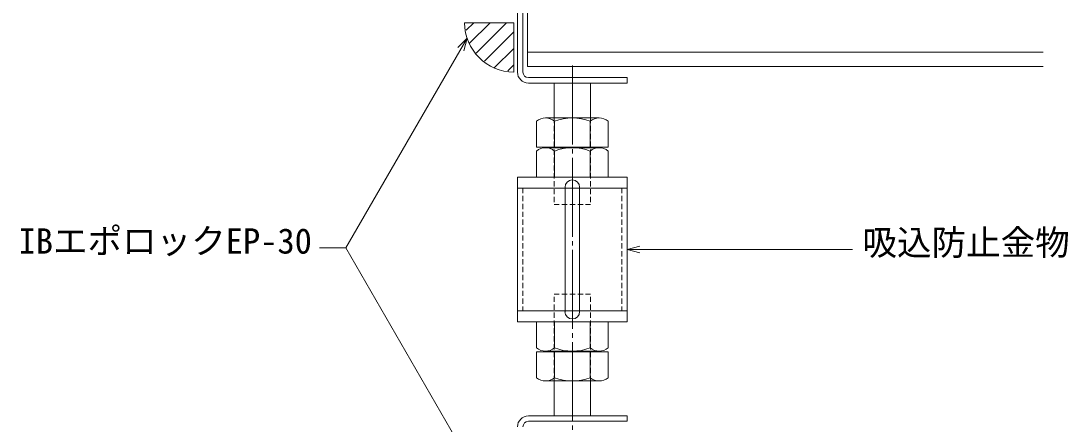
# Model space of a CAD drawing. Units: millimetres, scale not verified. Extents: x -742 to 742, y -525 to 525.
# Drawn here: x -83.3 to 393.8, y -176.6 to 7.2 of the extents above; entities that cross this region are included whole.
import ezdxf
from ezdxf.enums import TextEntityAlignment as Align

# ---------------------------------------------------------------- set-up
doc = ezdxf.new("R2010")
doc.units = ezdxf.units.MM
doc.header["$LTSCALE"] = 2
doc.linetypes.add('DASHED1', pattern=[1.8, 1.2, -0.6])
doc.linetypes.add('LONG_CHAIN', pattern=[21, 18, -1, 1, -1])
for name, color, linetype, lineweight in [('0-3_文字', 5, 'Continuous', 9), ('0-7_躯体', 7, 'Continuous', 9), ('0-8_シーリング(IBｼﾘｺｰﾝ)', 7, 'Continuous', 9), ('0-B_実線', 7, 'Continuous', 9), ('0-C_部材(ﾋﾞｽ類)', 7, 'Continuous', 9), ('0-D_中心線', 2, 'LONG_CHAIN', 9), ('0-E_寸法線', 7, 'Continuous', 9)]:
    doc.layers.add(name, color=color, linetype=linetype, lineweight=lineweight)
doc.styles.add('ＭＳ ゴシック', font='')
doc.styles.get('ＭＳ ゴシック').set_extended_font_data('MS Gothic')

msp = doc.modelspace()

# ---------------------------------------------------------------- linework, layer by layer
at = {"layer": '0-7_躯体'}
for q in [(147.5, 326.351), (382.5, -6.983)]:
    msp.add_line((147.5, -6.983), q, dxfattribs=at)
at = {"layer": '0-7_躯体', "color": 134}
for q in [(147.5, -6.983), (382.5, -13.649)]:
    msp.add_line((147.5, -13.649), q, dxfattribs=at)
at = {"layer": '0-8_シーリング(IBｼﾘｺｰﾝ)'}
for p, q in [((118.889, 6.351), (141.277, 6.351)), ((119.57, 2.916), (123.005, 6.351)), ((121.115, -3.022), (130.488, 6.351)), ((124.106, -7.515), (137.972, 6.351)), ((141.277, -16.149), (141.277, 6.351)), ((127.918, -11.187), (141.277, 2.172)), ((132.392, -14.196), (141.277, -5.311)), ((138.489, -15.582), (141.277, -12.795))]:
    msp.add_line(p, q, dxfattribs=at)
msp.add_arc((141.389, 6.351), 22.5, 180, 269.71454, dxfattribs=at)
at = {"layer": '0-B_実線'}
for p, q in [((142.944, -16.149), (142.944, 20.517)), ((145.444, -16.149), (145.444, 20.517)), ((147.944, -21.149), (192.944, -21.149)), ((159.61, -21.149), (159.61, -37.039)), ((176.277, -21.149), (176.277, -37.039)), ((142.944, -63.968), (142.944, -129.998)), ((142.944, -63.968), (192.944, -63.968)), ((192.944, -63.968), (192.944, -129.998)), ((142.944, -68.968), (192.944, -68.968)), ((164.61, -68.225), (164.61, -125.609)), ((171.277, -68.432), (171.277, -125.657)), ((142.944, -124.998), (192.944, -124.998)), ((142.944, -129.998), (192.944, -129.998)), ((159.61, -172.816), (159.61, -156.926)), ((176.277, -172.816), (176.277, -156.926)), ((147.944, -172.816), (192.944, -172.816))]:
    msp.add_line(p, q, dxfattribs=at)
at = {"layer": '0-B_実線', "color": 134, "linetype": 'DASHED1'}
for p, q in [((159.61, -37.039), (159.61, -76.537)), ((176.277, -37.039), (176.277, -76.537)), ((145.444, -68.968), (145.444, -124.998)), ((190.444, -68.968), (190.444, -124.998)), ((159.61, -76.537), (176.277, -76.537)), ((176.277, -156.926), (176.277, -117.429))]:
    msp.add_line(p, q, dxfattribs=at)
at = {"layer": '0-B_実線'}
for points in [[(147.944, -18.649), (192.944, -18.649), (192.944, -21.149)], [(147.944, -175.316), (192.944, -175.316), (192.944, -172.816)]]:
    msp.add_lwpolyline(points, dxfattribs=at)
at = {"layer": '0-B_実線', "color": 134, "linetype": 'DASHED1'}
msp.add_lwpolyline([(159.61, -156.926), (159.61, -117.429), (176.277, -117.429)], dxfattribs=at)
at = {"layer": '0-B_実線'}
for centre, radius, start, end in [((147.944, -16.149), 5, 180, 270), ((147.944, -16.149), 2.5, 180, 270), ((167.939, -68.645), 3.333, 0.71931, 179.60769), ((167.93, -125.302), 3.333, 180.71931, 359.60769), ((147.944, -177.816), 5, 90, 180), ((147.944, -177.816), 2.5, 90, 180)]:
    msp.add_arc(centre, radius, start, end, dxfattribs=at)
at = {"layer": '0-C_部材(ﾋﾞｽ類)'}
for p, q in [((155.68, -37.039), (180.168, -37.039)), ((151.591, -50.373), (151.591, -38.502)), ((159.77, -38.531), (159.77, -50.373)), ((176.078, -38.531), (176.078, -50.373)), ((184.258, -38.531), (184.258, -50.373)), ((151.591, -50.373), (184.258, -50.373)), ((151.591, -52.126), (151.591, -63.968)), ((155.68, -50.634), (180.168, -50.634)), ((159.77, -52.126), (159.77, -63.968)), ((176.078, -52.126), (176.078, -63.968)), ((184.258, -52.126), (184.258, -63.968)), ((151.591, -141.84), (151.591, -129.998)), ((159.77, -141.84), (159.77, -129.998)), ((176.078, -141.84), (176.078, -129.998)), ((184.258, -141.84), (184.258, -129.998)), ((151.591, -155.435), (151.591, -143.593)), ((151.591, -143.593), (184.258, -143.593)), ((155.68, -143.331), (180.168, -143.331)), ((159.77, -155.435), (159.77, -143.593)), ((176.078, -155.435), (176.078, -143.593)), ((184.258, -155.435), (184.258, -143.593)), ((155.68, -156.926), (180.168, -156.926))]:
    msp.add_line(p, q, dxfattribs=at)
for centre, radius, start, end in [((155.68, -43.392), 6.352, 49.92564, 130.07436), ((167.924, -60.075), 23.036, 69.26926, 110.73074), ((180.168, -43.392), 6.352, 49.92564, 130.07436), ((155.68, -56.987), 6.352, 49.92564, 130.07436), ((167.924, -73.67), 23.036, 69.26926, 110.73074), ((180.168, -56.987), 6.352, 49.92564, 130.07436), ((155.68, -136.979), 6.352, 229.92564, 310.07436), ((167.924, -120.295), 23.036, 249.26926, 290.73074), ((180.168, -136.979), 6.352, 229.92564, 310.07436), ((155.68, -150.574), 6.352, 229.92564, 310.07436), ((167.924, -133.89), 23.036, 249.26926, 290.73074), ((180.168, -150.574), 6.352, 229.92564, 310.07436)]:
    msp.add_arc(centre, radius, start, end, dxfattribs=at)
at = {"layer": '0-D_中心線'}
msp.add_line((167.944, -13.202), (167.944, -182.223), dxfattribs=at)
at = {"layer": '0-E_寸法線'}
msp.add_line((120.326, -192.404), (64.829, -96.28), dxfattribs=at)
for points in [[(120.019, -0.69), (64.829, -96.28), (52.829, -96.28)], [(118.466, -6.485), (120.019, -0.69), (115.776, -4.933)], [(198.739, -98.536), (192.944, -96.983), (198.739, -95.43)], [(192.944, -96.983), (283.575, -96.982), (295.575, -96.982)]]:
    msp.add_lwpolyline(points, dxfattribs=at)

# ---------------------------------------------------------------- texts
at = {"layer": '0-3_文字', "color": 7, "style": 'ＭＳ ゴシック'}
for s, p in [('IBエポロックEP-30', (-84.361, -102.339)), ('吸込防止金物', (300.116, -103.041))]:
    msp.add_text(s, height=11.54, dxfattribs=at).set_placement(p, align=Align.BOTTOM_LEFT)

doc.saveas('drawing.dxf')
